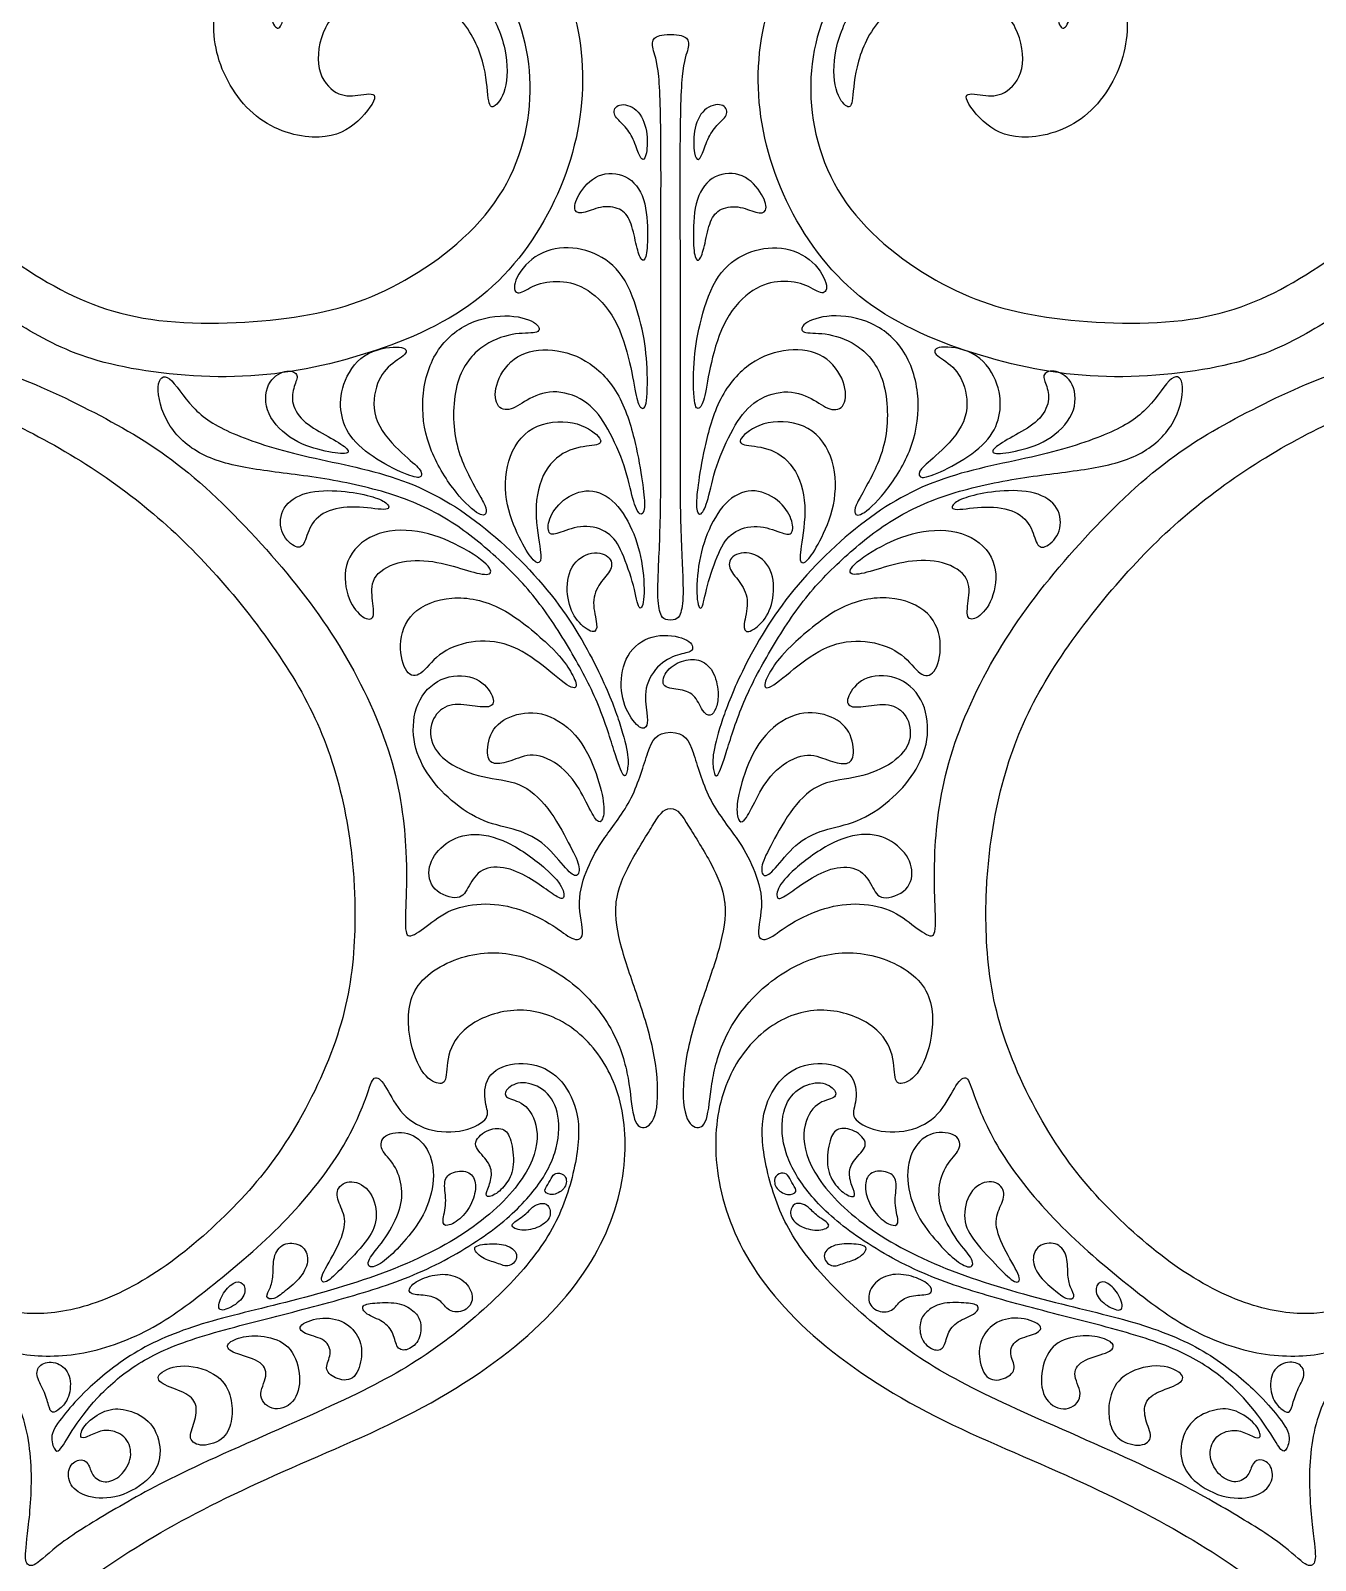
# Model space of a CAD drawing. Header units: millimetres. Extents: x 0 to 462, y -16 to 227.
# Drawn here: x 146.3 to 194, y 89 to 145.7 of the extents above; entities that cross this region are included whole.
import ezdxf

# ---------------------------------------------------------------- set-up
doc = ezdxf.new("R2010")
doc.units = ezdxf.units.MM
doc.header["$MEASUREMENT"] = 0
doc.layers.add('Layer 03', color=5, linetype='Continuous')

msp = doc.modelspace()

# ---------------------------------------------------------------- linework, layer by layer
at = {"layer": 'Layer 03'}
for points, knots in [([(142.727, 188.65), (142.88, 188.341), (143.023, 187.605), (142.741, 186.547), (142.087, 186.264), (141.543, 186.481), (141.543, 186.742), (141.978, 187.243), (141.373, 188.334), (140.467, 188.798), (138.465, 188.207), (135.173, 186.477), (132.296, 184.358), (129.906, 181.94), (127.463, 178.756), (125.955, 175.797), (125.117, 172.168), (124.992, 168.32), (125.58, 165), (127.49, 161.115), (129.634, 158.568), (132.422, 156.183), (135.242, 154.882), (137.493, 154.732), (138.812, 155.16), (139.165, 156.014), (138.886, 156.869), (139.369, 156.999), (140.075, 156.479), (140.192, 155.29), (139.413, 153.989), (137.771, 153.246), (135.318, 153.172), (132.643, 154.101), (130.392, 155.801), (127.658, 158.106), (125.457, 160.844), (124.566, 163.012), (124.4, 163.699), (123.976, 163.396), (123.475, 162.266), (122.429, 161.535), (120.949, 161.511), (120.012, 162.078), (120.283, 162.547), (120.283, 163.657), (119.222, 164.2), (117.791, 163.953), (116.977, 162.892), (116.657, 161.585), (117.096, 159.271), (118.082, 157.195), (120.23, 154.93), (122.883, 152.872), (126.139, 151.27), (131.484, 148.983), (133.998, 147.574), (136.173, 146.245), (136.98, 145.365), (137.323, 145.536), (137.274, 146.196), (136.98, 148.495), (137.221, 151.118), (138.535, 153.154), (139.856, 154.095), (141.317, 154.215), (142.383, 153.402), (142.183, 152.582), (141.562, 153.023), (140.54, 153.221), (139.522, 152.501), (138.522, 150.981), (138.422, 148.579), (139.041, 145.231), (140.423, 142.711), (142.927, 139.229), (146.764, 136.24), (150.481, 134.683), (156.147, 134.862), (159.925, 135.941), (164.029, 139.08), (165.256, 143.483), (164.156, 147.462), (161.39, 149.608), (158.488, 150.063), (156.382, 149.067), (155.472, 147.531), (155.159, 146.222), (155.472, 145.653), (155.699, 145.852), (155.927, 147.246), (157.35, 148.669), (159.569, 149.153), (161.845, 148.327), (163.268, 146.791), (164.065, 144.941), (164.008, 143.348), (163.467, 142.722), (163.297, 142.95), (163.24, 144.486), (162.329, 146.364), (160.366, 147.331), (158.346, 147.018), (157.122, 145.88), (156.866, 144.116), (157.691, 143.234), (158.456, 143.234), (159.394, 143.462), (158.559, 142.238), (157.25, 141.498), (154.69, 142.096), (153.068, 144.543), (153.096, 147.047), (154.081, 149.903), (157.278, 151.873), (160.989, 152.129), (164.079, 150.445), (166.419, 147.534), (167.113, 143.28), (165.9, 139.007), (163.128, 135.37), (158.573, 133.461), (153.993, 132.605), (148.89, 133.206), (146.326, 134.468), (143.825, 136.118), (142.361, 138.113), (142.132, 137.609), (142.964, 135.843), (142.678, 134.167), (142.328, 133.55)], [-186.03937, -186.03937, -186.03937, -186.03937, -185.136579, -183.910507, -182.684435, -181.458363, -180.232291, -179.00622, -177.780148, -176.554076, -175.328004, -174.101932, -172.87586, -171.649788, -170.423716, -169.197644, -167.971572, -166.7455, -165.519428, -164.293356, -163.067284, -161.841212, -160.61514, -159.389068, -158.162996, -156.936924, -155.710852, -154.48478, -153.258708, -152.032636, -150.806564, -149.580492, -148.35442, -147.128348, -145.902277, -144.676205, -143.450133, -142.224061, -140.997989, -139.771917, -138.545845, -137.319773, -136.093701, -134.867629, -133.641557, -132.415485, -131.189413, -129.963341, -128.737269, -127.511197, -126.285125, -125.059053, -123.832981, -122.606909, -121.380837, -120.154765, -118.928693, -117.702621, -116.476549, -115.250477, -114.024405, -112.798334, -111.572262, -110.34619, -109.120118, -107.894046, -106.667974, -105.441902, -104.21583, -102.989758, -101.763686, -100.537614, -99.311542, -98.08547, -96.859398, -95.633326, -94.407254, -93.181182, -91.95511, -90.729038, -89.502966, -88.276894, -87.050822, -85.82475, -84.598678, -83.372606, -82.146534, -80.920462, -79.694391, -78.468319, -77.242247, -76.016175, -74.790103, -73.564031, -72.337959, -71.111887, -69.885815, -68.659743, -67.433671, -66.207599, -64.981527, -63.755455, -62.529383, -61.303311, -60.077239, -58.851167, -57.625095, -56.399023, -55.172951, -53.946879, -52.720807, -51.494735, -50.268663, -49.042591, -47.816519, -46.590447, -45.364376, -44.138304, -42.912232, -41.68616, -40.460088, -39.234016, -38.007944, -36.781872, -35.5558, -34.329728, -33.103656, -31.877584, -30.651512, -29.568153, -29.568153, -29.568153, -29.568153]), ([(197.808, 133.55), (197.458, 134.167), (197.172, 135.843), (198.004, 137.609), (197.775, 138.113), (196.311, 136.118), (193.81, 134.468), (191.246, 133.206), (186.143, 132.605), (181.563, 133.461), (177.007, 135.37), (174.236, 139.007), (173.023, 143.28), (173.716, 147.534), (176.057, 150.445), (179.147, 152.129), (182.858, 151.873), (186.055, 149.903), (187.04, 147.047), (187.068, 144.543), (185.446, 142.096), (182.885, 141.498), (181.576, 142.238), (180.741, 143.462), (181.68, 143.234), (182.445, 143.234), (183.27, 144.116), (183.014, 145.88), (181.79, 147.018), (179.77, 147.331), (177.807, 146.364), (176.896, 144.486), (176.839, 142.95), (176.668, 142.722), (176.128, 143.348), (176.071, 144.941), (176.868, 146.791), (178.29, 148.327), (180.567, 149.153), (182.786, 148.669), (184.209, 147.246), (184.436, 145.852), (184.664, 145.653), (184.977, 146.222), (184.664, 147.531), (183.753, 149.067), (181.648, 150.063), (178.746, 149.608), (175.98, 147.462), (174.879, 143.483), (176.107, 139.08), (180.211, 135.941), (183.989, 134.862), (189.655, 134.683), (193.372, 136.24), (197.209, 139.229), (199.713, 142.711), (201.095, 145.231), (201.714, 148.579), (201.614, 150.981), (200.614, 152.501), (199.595, 153.221), (198.574, 153.023), (197.953, 152.582), (197.753, 153.402), (198.819, 154.215), (200.28, 154.095), (201.601, 153.154), (202.915, 151.118), (203.156, 148.495), (202.862, 146.196), (202.813, 145.536), (203.156, 145.365), (203.962, 146.245), (206.138, 147.574), (208.652, 148.983), (213.997, 151.27), (217.252, 152.872), (219.905, 154.93), (222.054, 157.195), (223.04, 159.271), (223.479, 161.585), (223.158, 162.892), (222.344, 163.953), (220.914, 164.2), (219.853, 163.657), (219.853, 162.547), (220.124, 162.078), (219.187, 161.511), (217.707, 161.535), (216.661, 162.266), (216.159, 163.396), (215.735, 163.699), (215.57, 163.012), (214.679, 160.844), (212.478, 158.106), (209.744, 155.801), (207.493, 154.101), (204.817, 153.172), (202.365, 153.246), (200.722, 153.989), (199.943, 155.29), (200.06, 156.479), (200.766, 156.999), (201.249, 156.869), (200.971, 156.014), (201.324, 155.16), (202.643, 154.732), (204.894, 154.882), (207.713, 156.183), (210.502, 158.568), (212.645, 161.115), (214.555, 165), (215.144, 168.32), (215.019, 172.168), (214.18, 175.797), (212.673, 178.756), (210.229, 181.94), (207.84, 184.358), (204.963, 186.477), (201.671, 188.207), (199.669, 188.798), (198.763, 188.334), (198.158, 187.243), (198.593, 186.742), (198.593, 186.481), (198.049, 186.264), (197.394, 186.547), (197.113, 187.605), (197.256, 188.341), (197.408, 188.65)], [24.746345, 24.746345, 24.746345, 24.746345, 25.829704, 27.055776, 28.281848, 29.50792, 30.733992, 31.960064, 33.186136, 34.412207, 35.638279, 36.864351, 38.090423, 39.316495, 40.542567, 41.768639, 42.994711, 44.220783, 45.446855, 46.672927, 47.898999, 49.125071, 50.351143, 51.577215, 52.803287, 54.029359, 55.255431, 56.481503, 57.707575, 58.933647, 60.159719, 61.385791, 62.611863, 63.837935, 65.064007, 66.290079, 67.516151, 68.742223, 69.968294, 71.194366, 72.420438, 73.64651, 74.872582, 76.098654, 77.324726, 78.550798, 79.77687, 81.002942, 82.229014, 83.455086, 84.681158, 85.90723, 87.133302, 88.359374, 89.585446, 90.811518, 92.03759, 93.263662, 94.489734, 95.715806, 96.941878, 98.16795, 99.394022, 100.620094, 101.846166, 103.072238, 104.29831, 105.524381, 106.750453, 107.976525, 109.202597, 110.428669, 111.654741, 112.880813, 114.106885, 115.332957, 116.559029, 117.785101, 119.011173, 120.237245, 121.463317, 122.689389, 123.915461, 125.141533, 126.367605, 127.593677, 128.819749, 130.045821, 131.271893, 132.497965, 133.724037, 134.950109, 136.176181, 137.402253, 138.628325, 139.854397, 141.080468, 142.30654, 143.532612, 144.758684, 145.984756, 147.210828, 148.4369, 149.662972, 150.889044, 152.115116, 153.341188, 154.56726, 155.793332, 157.019404, 158.245476, 159.471548, 160.69762, 161.923692, 163.149764, 164.375836, 165.601908, 166.82798, 168.054052, 169.280124, 170.506196, 171.732268, 172.95834, 174.184412, 175.410484, 176.636555, 177.862627, 179.088699, 180.314771, 181.217562, 181.217562, 181.217562, 181.217562]), ([(142.525, 133.275), (143.246, 133.415), (145.156, 133.258), (148.807, 131.513), (151.924, 129.739), (155.432, 126.207), (158.049, 122.747), (159.911, 118.711), (160.32, 115.43), (160.279, 113.876), (160.261, 113.379)], [-29.340266, -29.340266, -29.340266, -29.340266, -28.158415, -26.932343, -25.706271, -24.480199, -23.254127, -22.028055, -20.801983, -19.937021, -19.937021, -19.937021, -19.937021]), ([(179.874, 113.379), (179.857, 113.876), (179.816, 115.43), (180.225, 118.711), (182.086, 122.747), (184.704, 126.207), (188.212, 129.739), (191.329, 131.513), (194.979, 133.258), (196.89, 133.415), (197.61, 133.275)], [15.115213, 15.115213, 15.115213, 15.115213, 15.980176, 17.206247, 18.432319, 19.658391, 20.884463, 22.110535, 23.336607, 24.518458, 24.518458, 24.518458, 24.518458]), ([(140.719, 131.96), (140.567, 131.652), (140.424, 130.915), (140.705, 129.858), (141.36, 129.574), (141.904, 129.792), (141.904, 130.053), (141.469, 130.553), (142.074, 131.644), (142.979, 132.108), (144.982, 131.518), (148.274, 129.788), (151.151, 127.669), (153.54, 125.251), (155.983, 122.067), (157.491, 119.108), (158.203, 116.025), (158.351, 114.064), (158.368, 113.379)], [753.255472, 753.255472, 753.255472, 753.255472, 754.158264, 755.384336, 756.610408, 757.83648, 759.062552, 760.288624, 761.514695, 762.740767, 763.966839, 765.192911, 766.418983, 767.645055, 768.871127, 770.097199, 771.323271, 771.996072, 771.996072, 771.996072, 771.996072]), ([(181.768, 113.379), (181.785, 114.064), (181.932, 116.025), (182.645, 119.108), (184.152, 122.067), (186.596, 125.251), (188.985, 127.669), (191.862, 129.788), (195.154, 131.518), (197.156, 132.108), (198.062, 131.644), (198.667, 130.553), (198.232, 130.053), (198.232, 129.792), (198.776, 129.574), (199.431, 129.858), (199.712, 130.915), (199.569, 131.652), (199.417, 131.96)], [164.887867, 164.887867, 164.887867, 164.887867, 165.560668, 166.78674, 168.012812, 169.238884, 170.464956, 171.691028, 172.917099, 174.143171, 175.369243, 176.595315, 177.821387, 179.047459, 180.273531, 181.499603, 182.725675, 183.628467, 183.628467, 183.628467, 183.628467]), ([(166.694, 113.379), (166.701, 113.823), (166.985, 114.684), (167.526, 115.688), (168.732, 117.169), (169.239, 119.094), (169.536, 119.666), (170.068, 119.666)], [-8.526383, -8.526383, -8.526383, -8.526383, -7.315192, -6.08912, -4.863048, -3.636976, -2.410904, -2.410904, -2.410904, -2.410904]), ([(170.068, 119.666), (170.6, 119.666), (170.896, 119.094), (171.404, 117.169), (172.61, 115.688), (173.15, 114.684), (173.435, 113.823), (173.442, 113.379)], [-2.410904, -2.410904, -2.410904, -2.410904, -1.184832, 0.04124, 1.267312, 2.493384, 3.704575, 3.704575, 3.704575, 3.704575]), ([(168.059, 113.379), (168.116, 113.87), (168.507, 114.777), (169.483, 116.317), (169.792, 116.844), (170.068, 116.844)], [230.584322, 230.584322, 230.584322, 230.584322, 231.768841, 232.994913, 234.220985, 234.220985, 234.220985, 234.220985]), ([(170.068, 116.844), (170.344, 116.844), (170.653, 116.317), (171.629, 114.777), (172.02, 113.87), (172.077, 113.379)], [234.220985, 234.220985, 234.220985, 234.220985, 235.447057, 236.673129, 237.857648, 237.857648, 237.857648, 237.857648]), ([(160.261, 113.379), (160.254, 113.171), (160.223, 112.369), (160.294, 111.957), (160.98, 112.429), (161.881, 113.158), (163.231, 113.379), (164.496, 113.158), (165.825, 112.493), (166.426, 111.936), (166.962, 111.979), (166.689, 112.918), (166.694, 113.373), (166.694, 113.379)], [-19.937021, -19.937021, -19.937021, -19.937021, -19.575912, -18.34984, -17.123768, -15.897696, -14.671624, -13.445552, -12.21948, -10.993408, -9.767336, -8.541264, -8.526383, -8.526383, -8.526383, -8.526383]), ([(173.442, 113.379), (173.442, 113.373), (173.447, 112.918), (173.174, 111.979), (173.71, 111.936), (174.31, 112.493), (175.639, 113.158), (176.904, 113.379), (178.255, 113.158), (179.155, 112.429), (179.841, 111.957), (179.913, 112.369), (179.882, 113.171), (179.874, 113.379)], [3.704575, 3.704575, 3.704575, 3.704575, 3.719456, 4.945528, 6.1716, 7.397672, 8.623744, 9.849816, 11.075888, 12.30196, 13.528032, 14.754104, 15.115213, 15.115213, 15.115213, 15.115213]), ([(158.368, 113.379), (158.381, 112.815), (158.347, 111.024), (157.866, 108.31), (155.956, 104.426), (153.812, 101.879), (151.024, 99.493), (148.205, 98.192), (145.954, 98.043), (144.634, 98.47), (144.281, 99.325), (144.56, 100.18), (144.077, 100.31), (143.371, 99.789), (143.254, 98.6), (144.033, 97.3), (145.676, 96.557), (148.128, 96.482), (150.803, 97.411), (153.054, 99.111), (155.789, 101.417), (157.989, 104.155), (158.881, 106.323), (159.046, 107.01), (159.47, 106.707), (159.972, 105.576), (161.017, 104.846), (162.497, 104.821), (163.435, 105.389), (163.164, 105.857), (163.164, 106.968), (164.224, 107.51), (165.655, 107.264), (166.469, 106.203), (166.79, 104.895), (166.351, 102.582), (165.365, 100.505), (163.216, 98.241), (160.563, 96.183), (157.308, 94.58), (151.962, 92.293), (149.449, 90.885), (147.273, 89.556), (146.466, 88.676), (146.124, 88.847), (146.173, 89.507), (146.466, 91.805), (146.226, 94.429), (144.911, 96.465), (143.591, 97.405), (142.13, 97.525), (141.063, 96.713), (141.263, 95.893), (141.885, 96.334), (142.906, 96.532), (143.924, 95.812), (144.925, 94.291), (145.025, 91.89), (144.406, 88.542), (143.024, 86.022), (140.519, 82.54), (136.682, 79.55), (132.966, 77.994), (127.299, 78.172), (123.522, 79.252), (119.418, 82.391), (118.19, 86.794), (119.291, 90.773), (122.056, 92.918), (124.959, 93.374), (127.064, 92.378), (127.975, 90.841), (128.288, 89.532), (127.975, 88.963), (127.747, 89.163), (127.519, 90.557), (126.097, 91.98), (123.877, 92.463), (121.601, 91.638), (120.178, 90.102), (119.382, 88.252), (119.439, 86.659), (119.979, 86.033), (120.15, 86.26), (120.207, 87.797), (121.117, 89.675), (123.081, 90.642), (125.101, 90.329), (126.324, 89.191), (126.58, 87.427), (125.755, 86.545), (124.991, 86.545), (124.052, 86.772), (124.887, 85.549), (126.196, 84.809), (128.757, 85.407), (130.379, 87.854), (130.35, 90.358), (129.365, 93.214), (126.168, 95.183), (122.457, 95.44), (119.368, 93.756), (117.027, 90.844), (116.334, 86.591), (117.546, 82.318), (120.318, 78.68), (124.873, 76.772), (129.454, 75.916), (134.556, 76.517), (137.121, 77.778), (139.622, 79.429), (141.085, 81.424), (141.315, 80.919), (140.483, 79.154), (140.769, 77.478), (141.119, 76.86)], [771.996072, 771.996072, 771.996072, 771.996072, 772.549343, 773.775415, 775.001487, 776.227559, 777.453631, 778.679703, 779.905775, 781.131847, 782.357919, 783.583991, 784.810063, 786.036135, 787.262207, 788.488279, 789.714351, 790.940423, 792.166494, 793.392566, 794.618638, 795.84471, 797.070782, 798.296854, 799.522926, 800.748998, 801.97507, 803.201142, 804.427214, 805.653286, 806.879358, 808.10543, 809.331502, 810.557574, 811.783646, 813.009718, 814.23579, 815.461862, 816.687934, 817.914006, 819.140078, 820.36615, 821.592222, 822.818294, 824.044365, 825.270437, 826.496509, 827.722581, 828.948653, 830.174725, 831.400797, 832.626869, 833.852941, 835.079013, 836.305085, 837.531157, 838.757229, 839.983301, 841.209373, 842.435445, 843.661517, 844.887589, 846.113661, 847.339733, 848.565805, 849.791877, 851.017949, 852.244021, 853.470093, 854.696165, 855.922236, 857.148308, 858.37438, 859.600452, 860.826524, 862.052596, 863.278668, 864.50474, 865.730812, 866.956884, 868.182956, 869.409028, 870.6351, 871.861172, 873.087244, 874.313316, 875.539388, 876.76546, 877.991532, 879.217604, 880.443676, 881.669748, 882.89582, 884.121892, 885.347964, 886.574036, 887.800107, 889.026179, 890.252251, 891.478323, 892.704395, 893.930467, 895.156539, 896.382611, 897.608683, 898.834755, 900.060827, 901.286899, 902.512971, 903.739043, 904.965115, 906.191187, 907.417259, 908.643331, 909.72669, 909.72669, 909.72669, 909.72669]), ([(142.936, 75.536), (142.986, 75.524), (143.658, 75.393), (144.65, 75.768), (145.362, 76.651), (145.105, 77.277), (144.422, 76.992), (143.496, 76.851), (142.247, 77.307), (141.936, 79.206), (142.939, 81.634), (144.369, 84.973), (147.61, 87.7), (150.975, 90.025), (155.567, 92.286), (161.037, 94.486), (165.592, 97.697), (167.975, 101.125), (168.598, 104.539), (167.978, 107.129), (166.475, 108.905), (164.504, 109.595), (162.526, 108.941), (161.762, 107.836), (161.786, 106.727), (161.535, 106.58), (160.82, 106.925), (160.247, 108.575), (160.436, 110.522), (162.786, 111.655), (164.897, 111.409), (166.866, 110.177), (168.183, 108.329), (168.577, 106.604), (168.676, 105.126), (169.144, 104.905), (169.661, 105.496), (169.562, 107.664), (168.893, 109.793), (168.201, 111.687), (168.001, 112.834), (168.057, 113.361), (168.059, 113.379)], [183.853834, 183.853834, 183.853834, 183.853834, 183.952034, 185.178106, 186.404178, 187.63025, 188.856322, 190.082394, 191.308466, 192.534538, 193.76061, 194.986682, 196.212754, 197.438826, 198.664898, 199.89097, 201.117042, 202.343114, 203.569186, 204.795258, 206.02133, 207.247402, 208.473474, 209.699545, 210.925617, 212.151689, 213.377761, 214.603833, 215.829905, 217.055977, 218.282049, 219.508121, 220.734193, 221.960265, 223.186337, 224.412409, 225.638481, 226.864553, 228.090625, 229.316697, 230.542769, 230.584322, 230.584322, 230.584322, 230.584322]), ([(172.077, 113.379), (172.079, 113.361), (172.135, 112.834), (171.935, 111.687), (171.242, 109.793), (170.573, 107.664), (170.475, 105.496), (170.992, 104.905), (171.46, 105.126), (171.559, 106.604), (171.953, 108.329), (173.27, 110.177), (175.239, 111.409), (177.349, 111.655), (179.699, 110.522), (179.889, 108.575), (179.315, 106.925), (178.601, 106.58), (178.349, 106.727), (178.374, 107.836), (177.61, 108.941), (175.631, 109.595), (173.66, 108.905), (172.157, 107.129), (171.538, 104.539), (172.161, 101.125), (174.544, 97.697), (179.099, 94.486), (184.569, 92.286), (189.16, 90.025), (192.526, 87.7), (195.767, 84.973), (197.197, 81.634), (198.199, 79.206), (197.888, 77.307), (196.639, 76.851), (195.714, 76.992), (195.03, 77.277), (194.774, 76.651), (195.486, 75.768), (196.478, 75.393), (197.149, 75.524), (197.2, 75.536)], [237.857648, 237.857648, 237.857648, 237.857648, 237.899201, 239.125273, 240.351345, 241.577417, 242.803488, 244.02956, 245.255632, 246.481704, 247.707776, 248.933848, 250.15992, 251.385992, 252.612064, 253.838136, 255.064208, 256.29028, 257.516352, 258.742424, 259.968496, 261.194568, 262.42064, 263.646712, 264.872784, 266.098856, 267.324928, 268.551, 269.777072, 271.003144, 272.229216, 273.455288, 274.681359, 275.907431, 277.133503, 278.359575, 279.585647, 280.811719, 282.037791, 283.263863, 284.489935, 284.588135, 284.588135, 284.588135, 284.588135]), ([(199.017, 76.86), (199.367, 77.478), (199.653, 79.154), (198.821, 80.919), (199.05, 81.424), (200.514, 79.429), (203.015, 77.778), (205.579, 76.517), (210.682, 75.916), (215.263, 76.772), (219.818, 78.68), (222.589, 82.318), (223.802, 86.591), (223.109, 90.844), (220.768, 93.756), (217.678, 95.44), (213.967, 95.183), (210.77, 93.214), (209.785, 90.358), (209.757, 87.854), (211.379, 85.407), (213.94, 84.809), (215.249, 85.549), (216.084, 86.772), (215.145, 86.545), (214.38, 86.545), (213.555, 87.427), (213.811, 89.191), (215.035, 90.329), (217.055, 90.642), (219.018, 89.675), (219.929, 87.797), (219.986, 86.26), (220.157, 86.033), (220.697, 86.659), (220.754, 88.252), (219.957, 90.102), (218.535, 91.638), (216.258, 92.463), (214.039, 91.98), (212.616, 90.557), (212.389, 89.163), (212.161, 88.963), (211.848, 89.532), (212.161, 90.841), (213.072, 92.378), (215.177, 93.374), (218.079, 92.918), (220.845, 90.773), (221.946, 86.794), (220.718, 82.391), (216.614, 79.252), (212.836, 78.172), (207.17, 77.994), (203.454, 79.55), (199.616, 82.54), (197.112, 86.022), (195.73, 88.542), (195.111, 91.89), (195.211, 94.291), (196.211, 95.812), (197.23, 96.532), (198.251, 96.334), (198.872, 95.893), (199.073, 96.713), (198.006, 97.525), (196.545, 97.405), (195.224, 96.465), (193.91, 94.429), (193.67, 91.805), (193.963, 89.507), (194.012, 88.847), (193.67, 88.676), (192.863, 89.556), (190.687, 90.885), (188.173, 92.293), (182.828, 94.58), (179.573, 96.183), (176.92, 98.241), (174.771, 100.505), (173.785, 102.582), (173.346, 104.895), (173.667, 106.203), (174.481, 107.264), (175.911, 107.51), (176.972, 106.968), (176.972, 105.857), (176.701, 105.389), (177.638, 104.821), (179.118, 104.846), (180.164, 105.576), (180.666, 106.707), (181.09, 107.01), (181.255, 106.323), (182.146, 104.155), (184.347, 101.417), (187.081, 99.111), (189.332, 97.411), (192.008, 96.482), (194.46, 96.557), (196.103, 97.3), (196.882, 98.6), (196.765, 99.789), (196.059, 100.31), (195.576, 100.18), (195.854, 99.325), (195.501, 98.47), (194.182, 98.043), (191.931, 98.192), (189.112, 99.493), (186.323, 101.879), (184.18, 104.426), (182.27, 108.31), (181.789, 111.024), (181.755, 112.815), (181.768, 113.379)], [27.157249, 27.157249, 27.157249, 27.157249, 28.240608, 29.46668, 30.692752, 31.918824, 33.144896, 34.370968, 35.59704, 36.823112, 38.049184, 39.275256, 40.501328, 41.7274, 42.953472, 44.179544, 45.405616, 46.631688, 47.857759, 49.083831, 50.309903, 51.535975, 52.762047, 53.988119, 55.214191, 56.440263, 57.666335, 58.892407, 60.118479, 61.344551, 62.570623, 63.796695, 65.022767, 66.248839, 67.474911, 68.700983, 69.927055, 71.153127, 72.379199, 73.605271, 74.831343, 76.057415, 77.283487, 78.509559, 79.73563, 80.961702, 82.187774, 83.413846, 84.639918, 85.86599, 87.092062, 88.318134, 89.544206, 90.770278, 91.99635, 93.222422, 94.448494, 95.674566, 96.900638, 98.12671, 99.352782, 100.578854, 101.804926, 103.030998, 104.25707, 105.483142, 106.709214, 107.935286, 109.161358, 110.38743, 111.613501, 112.839573, 114.065645, 115.291717, 116.517789, 117.743861, 118.969933, 120.196005, 121.422077, 122.648149, 123.874221, 125.100293, 126.326365, 127.552437, 128.778509, 130.004581, 131.230653, 132.456725, 133.682797, 134.908869, 136.134941, 137.361013, 138.587085, 139.813157, 141.039229, 142.265301, 143.491372, 144.717444, 145.943516, 147.169588, 148.39566, 149.621732, 150.847804, 152.073876, 153.299948, 154.52602, 155.752092, 156.978164, 158.204236, 159.430308, 160.65638, 161.882452, 163.108524, 164.334596, 164.887867, 164.887867, 164.887867, 164.887867])]:
    msp.add_open_spline(points, degree=3, knots=knots, dxfattribs=at)
for points in [[(170.068, 123.825), (169.781, 123.825), (169.644, 124.133), (169.567, 124.878), (169.716, 127.32), (169.713, 130.682), (169.701, 135.608), (169.731, 141.319), (169.675, 144.362), (169.364, 145.047), (169.405, 145.42), (169.717, 145.524), (170.068, 145.524)], [(170.068, 145.524), (170.419, 145.524), (170.73, 145.42), (170.772, 145.047), (170.461, 144.362), (170.404, 141.319), (170.435, 135.608), (170.423, 130.682), (170.42, 127.32), (170.569, 124.878), (170.492, 124.133), (170.354, 123.825), (170.068, 123.825)], [(169.175, 141.146), (169.208, 141.334), (169.247, 141.952), (168.872, 142.839), (168.083, 143.017), (167.886, 142.563), (168.3, 142.228), (168.675, 141.754), (168.892, 141.044), (169.05, 140.827), (169.142, 140.959), (169.175, 141.146)], [(170.961, 141.146), (170.928, 141.334), (170.889, 141.952), (171.263, 142.839), (172.053, 143.017), (172.25, 142.563), (171.836, 142.228), (171.461, 141.754), (171.244, 141.044), (171.086, 140.827), (170.994, 140.959), (170.961, 141.146)], [(169.216, 138.107), (169.216, 138.497), (169.177, 139.524), (168.475, 140.381), (167.345, 140.44), (166.584, 139.563), (166.448, 138.919), (166.857, 138.88), (167.559, 139.212), (168.32, 139.075), (168.632, 138.568), (168.809, 137.639), (168.985, 137.092), (169.177, 137.181), (169.216, 137.716), (169.216, 138.107)], [(170.919, 138.107), (170.919, 138.497), (170.958, 139.524), (171.66, 140.381), (172.791, 140.44), (173.551, 139.563), (173.688, 138.919), (173.278, 138.88), (172.577, 139.212), (171.816, 139.075), (171.504, 138.568), (171.327, 137.639), (171.151, 137.092), (170.958, 137.181), (170.919, 137.716), (170.919, 138.107)], [(168.552, 133.372), (168.434, 133.883), (168.086, 135.062), (167.006, 136.179), (165.963, 136.44), (164.976, 136.273), (164.398, 135.807), (164.156, 136.217), (164.827, 137.297), (166.112, 137.744), (167.434, 137.427), (168.458, 136.571), (169.036, 134.69), (169.222, 133.423), (169.222, 131.691), (168.98, 131.61), (168.795, 132), (168.67, 132.862), (168.552, 133.372)], [(171.584, 133.372), (171.702, 133.883), (172.05, 135.062), (173.13, 136.179), (174.173, 136.44), (175.16, 136.273), (175.737, 135.807), (175.98, 136.217), (175.309, 137.297), (174.024, 137.744), (172.702, 137.427), (171.677, 136.571), (171.1, 134.69), (170.914, 133.423), (170.914, 131.691), (171.155, 131.61), (171.341, 132), (171.466, 132.862), (171.584, 133.372)], [(162.746, 128.897), (162.538, 129.282), (161.92, 130.46), (162.065, 132.981), (163.167, 134.137), (164.387, 134.502), (165.253, 134.416), (165.224, 134.82), (164.214, 135.195), (162.539, 134.964), (161.212, 133.781), (160.75, 131.876), (161.096, 130.057), (162.135, 128.441), (163.076, 127.592), (163.292, 127.808), (163.166, 128.15), (162.953, 128.512), (162.746, 128.897)], [(177.39, 128.897), (177.598, 129.282), (178.216, 130.46), (178.071, 132.981), (176.968, 134.137), (175.749, 134.502), (174.883, 134.416), (174.912, 134.82), (175.922, 135.195), (177.596, 134.964), (178.924, 133.781), (179.386, 131.876), (179.04, 130.057), (178, 128.441), (177.06, 127.592), (176.844, 127.808), (176.97, 128.15), (177.183, 128.512), (177.39, 128.897)], [(160.114, 130.024), (159.801, 130.315), (158.989, 131.144), (159.091, 132.565), (159.649, 133.327), (160.436, 133.733), (160.106, 134.037), (158.608, 133.784), (157.847, 132.54), (157.796, 131.474), (158.177, 130.51), (159.319, 129.647), (160.563, 129.088), (160.865, 129.097), (160.864, 129.401), (160.426, 129.734), (160.114, 130.024)], [(168.796, 130.229), (168.672, 130.792), (168.311, 132.135), (167.136, 133.459), (165.681, 133.944), (164.301, 133.72), (163.536, 132.638), (163.555, 131.687), (164.152, 131.538), (164.786, 132.06), (165.83, 132.415), (167.061, 131.948), (167.752, 130.978), (168.423, 129.505), (168.666, 128.218), (168.945, 127.621), (169.15, 127.901), (169.057, 128.759), (168.92, 129.666), (168.796, 130.229)], [(171.34, 130.229), (171.464, 130.792), (171.825, 132.135), (173, 133.459), (174.455, 133.944), (175.835, 133.72), (176.6, 132.638), (176.581, 131.687), (175.984, 131.538), (175.35, 132.06), (174.305, 132.415), (173.074, 131.948), (172.384, 130.978), (171.713, 129.505), (171.47, 128.218), (171.19, 127.621), (170.985, 127.901), (171.079, 128.759), (171.215, 129.666), (171.34, 130.229)], [(180.022, 130.024), (180.335, 130.315), (181.147, 131.144), (181.045, 132.565), (180.487, 133.327), (179.7, 133.733), (180.03, 134.037), (181.527, 133.784), (182.289, 132.54), (182.34, 131.474), (181.959, 130.51), (180.817, 129.647), (179.573, 129.088), (179.271, 129.097), (179.271, 129.401), (179.709, 129.734), (180.022, 130.024)], [(167.472, 121.775), (167.101, 122.556), (166.018, 124.578), (163.021, 127.575), (160.061, 129.235), (156.302, 129.876), (153.645, 130.738), (152.291, 131.609), (151.436, 133.086), (150.931, 132.658), (151.319, 131.026), (152.602, 129.86), (154.506, 129.393), (156.877, 129.16), (159.598, 128.616), (161.774, 127.683), (163.523, 126.284), (165.097, 124.721), (166.407, 122.663), (167.418, 120.791), (168.017, 118.845), (168.354, 117.871), (168.466, 118.208), (168.541, 118.732), (168.242, 119.893), (167.842, 120.995), (167.472, 121.775)], [(157.269, 130.689), (156.981, 130.85), (156.372, 131.188), (155.965, 131.95), (156.143, 132.585), (156.321, 132.965), (155.813, 133.143), (155.051, 132.661), (155.001, 131.442), (156.067, 130.401), (157.344, 130.048), (158.2, 129.944), (158.098, 130.223), (157.556, 130.528), (157.269, 130.689)], [(172.664, 121.775), (173.035, 122.556), (174.118, 124.578), (177.114, 127.575), (180.075, 129.235), (183.834, 129.876), (186.491, 130.738), (187.845, 131.609), (188.7, 133.086), (189.205, 132.658), (188.816, 131.026), (187.534, 129.86), (185.629, 129.393), (183.259, 129.16), (180.538, 128.616), (178.361, 127.683), (176.612, 126.284), (175.038, 124.721), (173.728, 122.663), (172.718, 120.791), (172.119, 118.845), (171.782, 117.871), (171.67, 118.208), (171.595, 118.732), (171.894, 119.893), (172.293, 120.995), (172.664, 121.775)], [(182.867, 130.689), (183.155, 130.85), (183.764, 131.188), (184.17, 131.95), (183.993, 132.585), (183.815, 132.965), (184.323, 133.143), (185.084, 132.661), (185.135, 131.442), (184.069, 130.401), (182.792, 130.048), (181.936, 129.944), (182.038, 130.223), (182.579, 130.528), (182.867, 130.689)], [(165.221, 126.566), (165.169, 126.931), (164.959, 128.105), (165.431, 129.615), (166.469, 130.275), (167.475, 130.275), (167.57, 130.558), (166.563, 131.282), (164.833, 131.124), (163.921, 129.772), (163.921, 128.042), (164.559, 126.651), (165.017, 125.937), (165.274, 125.918), (165.274, 126.202), (165.221, 126.566)], [(174.915, 126.566), (174.967, 126.931), (175.177, 128.105), (174.705, 129.615), (173.667, 130.275), (172.661, 130.275), (172.566, 130.558), (173.573, 131.282), (175.303, 131.124), (176.215, 129.772), (176.215, 128.042), (175.577, 126.651), (175.119, 125.937), (174.862, 125.918), (174.862, 126.202), (174.915, 126.566)], [(157.856, 128.604), (157.433, 128.638), (156.485, 128.621), (155.622, 128.037), (155.546, 127.072), (156.155, 126.463), (156.511, 126.539), (156.663, 127.352), (157.323, 127.961), (158.542, 128.063), (159.735, 127.834), (159.583, 128.19), (159.024, 128.418), (158.279, 128.57), (157.856, 128.604)], [(169.023, 125.828), (168.953, 126.298), (168.696, 127.208), (167.961, 128.38), (166.928, 128.765), (165.913, 128.223), (165.493, 127.453), (165.546, 126.945), (165.913, 127.033), (166.841, 127.4), (167.821, 127.12), (168.276, 126.42), (168.749, 125.02), (168.889, 124.11), (169.116, 124.39), (169.093, 125.359), (169.023, 125.828)], [(171.113, 125.828), (171.183, 126.298), (171.44, 127.208), (172.175, 128.38), (173.207, 128.765), (174.222, 128.223), (174.642, 127.453), (174.59, 126.945), (174.222, 127.033), (173.295, 127.4), (172.315, 127.12), (171.86, 126.42), (171.387, 125.02), (171.247, 124.11), (171.02, 124.39), (171.043, 125.359), (171.113, 125.828)], [(182.279, 128.604), (182.703, 128.638), (183.651, 128.621), (184.514, 128.037), (184.59, 127.072), (183.981, 126.463), (183.625, 126.539), (183.473, 127.352), (182.813, 127.961), (181.594, 128.063), (180.401, 127.834), (180.553, 128.19), (181.112, 128.418), (181.856, 128.57), (182.279, 128.604)], [(161.411, 125.965), (160.994, 126.042), (160.092, 126.093), (158.968, 125.505), (158.993, 124.637), (159.146, 123.819), (158.687, 123.845), (158.099, 124.509), (157.869, 125.888), (158.789, 127.038), (160.5, 127.268), (162.109, 126.706), (163.463, 125.812), (163.438, 125.429), (162.595, 125.633), (161.829, 125.888), (161.411, 125.965)], [(178.724, 125.965), (179.142, 126.042), (180.044, 126.093), (181.168, 125.505), (181.143, 124.637), (180.989, 123.819), (181.449, 123.845), (182.037, 124.509), (182.266, 125.888), (181.347, 127.038), (179.635, 127.268), (178.026, 126.706), (176.672, 125.812), (176.698, 125.429), (177.541, 125.633), (178.307, 125.888), (178.724, 125.965)], [(167.33, 123.686), (167.308, 123.891), (167.12, 124.5), (167.435, 125.231), (167.933, 125.679), (167.883, 126.227), (167.036, 126.426), (166.239, 125.762), (166.206, 124.583), (166.572, 123.753), (167.252, 123.271), (167.352, 123.482), (167.33, 123.686)], [(172.806, 123.686), (172.828, 123.891), (173.016, 124.5), (172.701, 125.231), (172.203, 125.679), (172.252, 126.227), (173.099, 126.426), (173.896, 125.762), (173.93, 124.583), (173.564, 123.753), (172.883, 123.271), (172.784, 123.482), (172.806, 123.686)], [(165.586, 122.872), (165.176, 123.265), (163.805, 124.465), (161.911, 124.793), (160.344, 124.185), (159.947, 122.876), (160.251, 121.753), (160.812, 121.706), (161.396, 122.595), (162.636, 123.109), (164.109, 123.016), (165.371, 122.151), (166.47, 121.169), (166.657, 121.426), (166.26, 122.104), (165.995, 122.478), (165.586, 122.872)], [(174.55, 122.872), (174.959, 123.265), (176.331, 124.465), (178.225, 124.793), (179.791, 124.185), (180.189, 122.876), (179.885, 121.753), (179.324, 121.706), (178.739, 122.595), (177.5, 123.109), (176.027, 123.016), (174.764, 122.151), (173.666, 121.169), (173.478, 121.426), (173.876, 122.104), (174.141, 122.478), (174.55, 122.872)], [(169.187, 120.399), (169.156, 120.636), (169.046, 121.322), (169.643, 122.269), (170.467, 122.599), (170.961, 122.64), (170.858, 123.113), (169.664, 123.381), (168.552, 122.866), (168.141, 121.631), (168.367, 120.478), (168.985, 119.696), (169.232, 119.902), (169.218, 120.163), (169.187, 120.399)], [(171.748, 120.548), (171.8, 120.676), (171.878, 120.988), (171.735, 121.913), (171.201, 122.395), (170.576, 122.382), (169.886, 122.004), (169.677, 121.327), (170.368, 121.262), (170.967, 121.131), (171.253, 120.402), (171.566, 120.22), (171.696, 120.419), (171.748, 120.548)], [(166.282, 115.588), (166.086, 115.958), (165.568, 116.923), (164.496, 117.887), (163.104, 117.94), (161.738, 118.503), (161.068, 119.36), (161.256, 120.351), (161.952, 120.78), (162.863, 120.619), (163.532, 120.565), (163.532, 121.047), (162.863, 121.824), (161.497, 121.771), (160.586, 120.806), (160.452, 119.36), (160.988, 118.128), (161.898, 117.11), (163.157, 116.28), (164.416, 116.092), (165.461, 115.557), (166.237, 114.512), (166.639, 114.244), (166.746, 114.7), (166.478, 115.217), (166.282, 115.588)], [(173.854, 115.588), (174.05, 115.958), (174.568, 116.923), (175.639, 117.887), (177.032, 117.94), (178.398, 118.503), (179.068, 119.36), (178.88, 120.351), (178.184, 120.78), (177.273, 120.619), (176.604, 120.565), (176.604, 121.047), (177.273, 121.824), (178.639, 121.771), (179.55, 120.806), (179.684, 119.36), (179.148, 118.128), (178.237, 117.11), (176.979, 116.28), (175.72, 116.092), (174.675, 115.557), (173.898, 114.512), (173.497, 114.244), (173.389, 114.7), (173.657, 115.217), (173.854, 115.588)], [(167.367, 117.969), (167.22, 118.419), (166.782, 119.52), (165.433, 120.482), (164.168, 120.364), (163.342, 119.756), (163.224, 118.677), (163.544, 118.441), (164.219, 118.61), (165.045, 118.981), (166.226, 118.323), (166.849, 117.311), (167.288, 116.367), (167.524, 116.283), (167.659, 116.822), (167.513, 117.519), (167.367, 117.969)], [(172.769, 117.969), (172.915, 118.419), (173.354, 119.52), (174.703, 120.482), (175.968, 120.364), (176.794, 119.756), (176.912, 118.677), (176.592, 118.441), (175.917, 118.61), (175.091, 118.981), (173.91, 118.323), (173.286, 117.311), (172.848, 116.367), (172.612, 116.283), (172.477, 116.822), (172.623, 117.519), (172.769, 117.969)], [(165.425, 114.623), (165.068, 114.935), (164.013, 115.714), (162.6, 116.007), (161.578, 115.52), (161.018, 114.692), (161.188, 113.766), (162.308, 113.379), (162.576, 113.961), (163.014, 114.667), (164.013, 114.716), (164.962, 114.205), (165.644, 113.718), (166.131, 113.379), (166.155, 113.839), (165.782, 114.31), (165.425, 114.623)], [(174.711, 114.623), (175.068, 114.935), (176.123, 115.714), (177.535, 116.007), (178.558, 115.52), (179.118, 114.692), (178.948, 113.766), (177.828, 113.379), (177.56, 113.961), (177.121, 114.667), (176.123, 114.716), (175.174, 114.205), (174.492, 113.718), (174.005, 113.379), (173.98, 113.839), (174.354, 114.31), (174.711, 114.623)], [(148.482, 95.334), (148.885, 95.715), (150.053, 96.727), (152.581, 97.802), (155.886, 98.516), (160.03, 99.726), (163.118, 101.399), (164.983, 103.434), (165.255, 105.062), (164.644, 106.012), (163.898, 106.08), (163.932, 106.453), (164.542, 106.792), (165.492, 106.453), (166.001, 105.537), (165.899, 104.079), (165.085, 102.654), (163.593, 101.196), (161.049, 99.669), (158.403, 98.788), (155.303, 97.985), (152.093, 97.174), (150.168, 96.262), (148.748, 95.012), (147.802, 93.694), (147.397, 92.951), (147.228, 93.052), (147.025, 93.661), (147.633, 94.438), (148.078, 94.952), (148.482, 95.334)], [(191.654, 95.334), (191.251, 95.715), (190.082, 96.727), (187.555, 97.802), (184.25, 98.516), (180.106, 99.726), (177.018, 101.399), (175.153, 103.434), (174.881, 105.062), (175.492, 106.012), (176.238, 106.08), (176.204, 106.453), (175.593, 106.792), (174.644, 106.453), (174.135, 105.537), (174.237, 104.079), (175.051, 102.654), (176.543, 101.196), (179.087, 99.669), (181.733, 98.788), (184.833, 97.985), (188.042, 97.174), (189.968, 96.262), (191.387, 95.012), (192.333, 93.694), (192.739, 92.951), (192.908, 93.052), (193.11, 93.661), (192.502, 94.438), (192.057, 94.952), (191.654, 95.334)], [(160.185, 100.795), (160.421, 101.062), (160.96, 101.713), (161.389, 103.117), (161.127, 104.307), (160.365, 104.926), (159.366, 104.783), (159.27, 104.188), (159.865, 103.688), (160.175, 102.76), (160.056, 101.878), (159.443, 100.787), (158.77, 100.083), (158.919, 99.738), (159.547, 100.11), (159.95, 100.528), (160.185, 100.795)], [(163.994, 102.966), (164.122, 103.15), (164.314, 103.589), (164.17, 104.639), (163.902, 105.031), (163.243, 104.969), (162.646, 104.413), (163.243, 103.878), (163.491, 103.404), (163.354, 102.85), (163.146, 102.415), (163.545, 102.484), (163.866, 102.782), (163.994, 102.966)], [(176.142, 102.966), (176.014, 103.15), (175.822, 103.589), (175.966, 104.639), (176.233, 105.031), (176.892, 104.969), (177.489, 104.413), (176.892, 103.878), (176.645, 103.404), (176.782, 102.85), (176.99, 102.415), (176.591, 102.484), (176.27, 102.782), (176.142, 102.966)], [(179.95, 100.795), (179.715, 101.062), (179.175, 101.713), (178.747, 103.117), (179.009, 104.307), (179.771, 104.926), (180.77, 104.783), (180.865, 104.188), (180.27, 103.688), (179.961, 102.76), (180.08, 101.878), (180.693, 100.787), (181.366, 100.083), (181.217, 99.738), (180.588, 100.11), (180.186, 100.528), (179.95, 100.795)], [(162.322, 101.697), (162.494, 101.863), (162.781, 102.307), (162.899, 103.011), (162.605, 103.461), (161.882, 103.382), (161.627, 103.011), (161.803, 102.209), (161.569, 101.505), (161.745, 101.309), (162.149, 101.531), (162.322, 101.697)], [(165.681, 103.199), (165.628, 103.121), (165.537, 102.891), (165.317, 102.634), (165.71, 102.467), (166.236, 102.77), (166.219, 103.287), (165.856, 103.357), (165.734, 103.277), (165.681, 103.199)], [(174.455, 103.199), (174.508, 103.121), (174.599, 102.891), (174.819, 102.634), (174.425, 102.467), (173.9, 102.77), (173.917, 103.287), (174.28, 103.357), (174.401, 103.277), (174.455, 103.199)], [(177.814, 101.697), (177.641, 101.863), (177.354, 102.307), (177.237, 103.011), (177.53, 103.461), (178.254, 103.382), (178.509, 103.011), (178.332, 102.209), (178.567, 101.505), (178.391, 101.309), (177.987, 101.531), (177.814, 101.697)], [(157.928, 99.861), (158.192, 100.133), (158.845, 100.817), (159.265, 101.587), (159.032, 102.707), (158.215, 103.151), (157.609, 102.754), (157.795, 102.147), (158.122, 101.517), (157.656, 100.397), (157.002, 99.394), (157.259, 99.184), (157.663, 99.589), (157.928, 99.861)], [(182.208, 99.861), (181.944, 100.133), (181.29, 100.817), (180.87, 101.587), (181.104, 102.707), (181.92, 103.151), (182.527, 102.754), (182.34, 102.147), (182.014, 101.517), (182.48, 100.397), (183.133, 99.394), (182.877, 99.184), (182.472, 99.589), (182.208, 99.861)], [(164.958, 102.065), (164.859, 101.983), (164.656, 101.729), (164.005, 101.39), (164.537, 101.159), (165.23, 101.301), (165.691, 101.71), (165.549, 102.207), (165.247, 102.225), (165.056, 102.148), (164.958, 102.065)], [(175.178, 102.065), (175.277, 101.983), (175.479, 101.729), (176.131, 101.39), (175.599, 101.159), (174.906, 101.301), (174.445, 101.71), (174.587, 102.207), (174.888, 102.225), (175.08, 102.148), (175.178, 102.065)], [(155.789, 98.964), (155.967, 99.107), (156.424, 99.478), (156.702, 100.141), (156.466, 100.697), (155.76, 100.804), (155.332, 100.334), (155.354, 99.585), (155.268, 99.092), (155.011, 98.707), (155.354, 98.622), (155.61, 98.821), (155.789, 98.964)], [(164.03, 100.631), (163.84, 100.707), (163.368, 100.724), (162.614, 100.638), (163.089, 100.142), (163.646, 100.016), (164.101, 99.788), (164.506, 100.269), (164.219, 100.556), (164.03, 100.631)], [(176.106, 100.631), (176.296, 100.707), (176.768, 100.724), (177.521, 100.638), (177.046, 100.142), (176.49, 100.016), (176.035, 99.788), (175.63, 100.269), (175.917, 100.556), (176.106, 100.631)], [(184.347, 98.964), (184.169, 99.107), (183.712, 99.478), (183.434, 100.141), (183.669, 100.697), (184.376, 100.804), (184.804, 100.334), (184.782, 99.585), (184.868, 99.092), (185.124, 98.707), (184.782, 98.622), (184.525, 98.821), (184.347, 98.964)], [(153.798, 98.379), (153.989, 98.487), (154.362, 98.803), (154.254, 99.32), (153.867, 99.32), (153.414, 98.846), (153.221, 98.157), (153.608, 98.272), (153.798, 98.379)], [(162.404, 99.319), (162.224, 99.47), (161.739, 99.654), (160.911, 99.478), (160.333, 99.127), (160.384, 98.801), (161.086, 98.826), (161.588, 98.625), (161.864, 98.123), (162.567, 98.224), (162.818, 98.751), (162.584, 99.169), (162.404, 99.319)], [(177.732, 99.319), (177.912, 99.47), (178.397, 99.654), (179.225, 99.478), (179.802, 99.127), (179.752, 98.801), (179.049, 98.826), (178.547, 98.625), (178.271, 98.123), (177.569, 98.224), (177.318, 98.751), (177.552, 99.169), (177.732, 99.319)], [(186.337, 98.379), (186.147, 98.487), (185.774, 98.803), (185.882, 99.32), (186.269, 99.32), (186.721, 98.846), (186.915, 98.157), (186.528, 98.272), (186.337, 98.379)], [(160.566, 98.189), (160.438, 98.309), (160.075, 98.557), (159.133, 98.532), (158.563, 98.458), (158.736, 98.086), (159.455, 97.863), (159.827, 97.392), (159.901, 96.798), (160.322, 96.723), (160.818, 97.144), (160.843, 97.838), (160.694, 98.07), (160.566, 98.189)], [(179.57, 98.189), (179.698, 98.309), (180.061, 98.557), (181.003, 98.532), (181.573, 98.458), (181.399, 98.086), (180.681, 97.863), (180.309, 97.392), (180.235, 96.798), (179.813, 96.723), (179.318, 97.144), (179.293, 97.838), (179.442, 98.07), (179.57, 98.189)], [(158.512, 97.198), (158.406, 97.434), (158.031, 97.873), (157.055, 98.044), (156.151, 97.653), (156.542, 97.336), (157.323, 97.19), (157.543, 96.628), (157.201, 96.091), (157.592, 95.7), (158.349, 95.578), (158.666, 96.457), (158.617, 96.962), (158.512, 97.198)], [(181.624, 97.198), (181.73, 97.434), (182.104, 97.873), (183.081, 98.044), (183.984, 97.653), (183.594, 97.336), (182.812, 97.19), (182.593, 96.628), (182.934, 96.091), (182.544, 95.7), (181.787, 95.578), (181.469, 96.457), (181.518, 96.962), (181.624, 97.198)], [(156.302, 95.924), (156.257, 96.286), (155.981, 97.019), (154.98, 97.336), (154.101, 97.287), (153.515, 96.97), (153.808, 96.652), (154.906, 96.408), (155.199, 95.847), (154.687, 95.041), (155.37, 94.431), (156.249, 94.846), (156.347, 95.562), (156.302, 95.924)], [(183.834, 95.924), (183.878, 96.286), (184.155, 97.019), (185.156, 97.336), (186.035, 97.287), (186.621, 96.97), (186.328, 96.652), (185.229, 96.408), (184.936, 95.847), (185.449, 95.041), (184.766, 94.431), (183.887, 94.846), (183.789, 95.562), (183.834, 95.924)], [(147.436, 94.608), (147.548, 94.705), (147.802, 94.971), (147.875, 95.878), (147.367, 96.367), (146.696, 96.313), (146.497, 95.859), (146.859, 95.279), (147.022, 94.681), (147.131, 94.391), (147.325, 94.512), (147.436, 94.608)], [(153.758, 95.014), (153.689, 95.29), (153.429, 95.875), (151.991, 96.338), (150.968, 95.899), (151.114, 95.509), (152.113, 95.217), (152.552, 94.803), (152.454, 94.096), (152.137, 93.463), (152.673, 93.146), (153.599, 93.463), (153.843, 94.218), (153.827, 94.738), (153.758, 95.014)], [(186.378, 95.014), (186.447, 95.29), (186.707, 95.875), (188.145, 96.338), (189.168, 95.899), (189.022, 95.509), (188.023, 95.217), (187.584, 94.803), (187.682, 94.096), (187.998, 93.463), (187.462, 93.146), (186.536, 93.463), (186.293, 94.218), (186.309, 94.738), (186.378, 95.014)], [(192.699, 94.608), (192.588, 94.705), (192.334, 94.971), (192.261, 95.878), (192.769, 96.367), (193.44, 96.313), (193.639, 95.859), (193.277, 95.279), (193.113, 94.681), (193.005, 94.391), (192.811, 94.512), (192.699, 94.608)], [(149.865, 93.495), (150.01, 93.323), (150.162, 92.809), (149.71, 92.053), (149.085, 91.803), (148.586, 92.115), (148.523, 92.615), (148.148, 92.781), (147.711, 92.448), (147.753, 91.74), (148.419, 91.282), (149.606, 91.241), (150.917, 92.011), (151.271, 93.031), (150.876, 94.155), (149.96, 94.593), (149.21, 94.634), (148.398, 94.114), (148.128, 93.572), (148.315, 93.468), (148.815, 93.76), (149.293, 93.843), (149.72, 93.667), (149.865, 93.495)], [(190.271, 93.495), (190.126, 93.323), (189.973, 92.809), (190.426, 92.053), (191.051, 91.803), (191.55, 92.115), (191.613, 92.615), (191.987, 92.781), (192.425, 92.448), (192.383, 91.74), (191.717, 91.282), (190.53, 91.241), (189.218, 92.011), (188.864, 93.031), (189.26, 94.155), (190.176, 94.593), (190.926, 94.634), (191.738, 94.114), (192.008, 93.572), (191.821, 93.468), (191.321, 93.76), (190.842, 93.843), (190.416, 93.667), (190.271, 93.495)]]:
    msp.add_open_spline(points, degree=3, dxfattribs=at)

doc.saveas('drawing.dxf')
